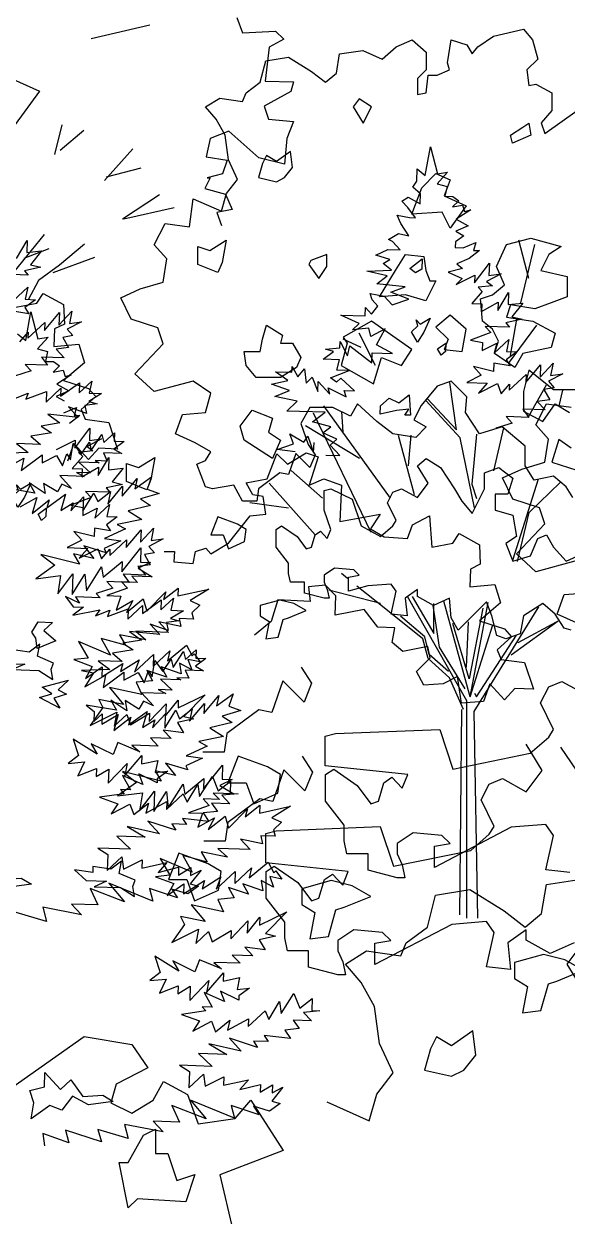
# Model space of a CAD drawing. Header units: inches. Extents: x 11.9 to 85.3, y 21.1 to 37.4.
# Drawn here: x 39.69 to 40.009, y 23.274 to 23.974 of the extents above; entities that cross this region are included whole.
import ezdxf

# ---------------------------------------------------------------- set-up
doc = ezdxf.new("R2010")
doc.units = ezdxf.units.IN
doc.header["$MEASUREMENT"] = 0
doc.layers.add('CAY', color=94, linetype='Continuous')
doc.layers.add('CAY-3', color=61, linetype='Continuous')

# ---------------------------------------------------------------- blocks, each defined once
blk = doc.blocks.new('A$C76451831')
at = {"layer": 'CAY'}
for p, q in [((3317.1, 1724.4), (3361.9, 1731.5)), ((3361.9, 1731.5), (3406.7, 1703.8)), ((3455.6, 1700.3), (3462.1, 1738)), ((3462.1, 1738), (3507.5, 1745.1)), ((3306.5, 1682.6), (3317.1, 1724.4)), ((3406.7, 1703.8), (3434.4, 1682.6)), ((3434.4, 1682.6), (3455.6, 1700.3)), ((3278.8, 1661.9), (3306.5, 1682.6)), ((3271.7, 1644.8), (3278.8, 1661.9)), ((3199.2, 1634.2), (3226.9, 1651.3)), ((3226.9, 1651.3), (3271.7, 1644.8)), ((3219.8, 1610), (3199.2, 1634.2)), ((3237.5, 1578.7), (3219.8, 1610)), ((3244, 1530.4), (3237.5, 1578.7)), ((2764.5, 1473.6), (2857.6, 1539.7)), ((2857.6, 1539.7), (2920.1, 1529)), ((2920.1, 1529), (2940.8, 1498.4)), ((3261.7, 1492), (3244, 1530.4)), ((2940.8, 1498.4), (2899.5, 1477.1)), ((2947.9, 1456.5), (2961.4, 1480.7)), ((2961.4, 1480.7), (2992.7, 1463.6)), ((3240.4, 1464.3), (3261.7, 1492)), ((2899.5, 1477.1), (2892.4, 1452.9)), ((2892.4, 1452.9), (2920.1, 1439.4)), ((2920.1, 1439.4), (2947.9, 1456.5)), ((2992.7, 1463.6), (3006.8, 1425.2)), ((3055.2, 1432.3), (3075.8, 1456.5)), ((3075.8, 1456.5), (3117.7, 1390.4)), ((3175, 1454.3), (3230.4, 1429.5)), ((3230.4, 1429.5), (3240.4, 1464.3)), ((3006.8, 1425.2), (3055.2, 1432.3)), ((3117.7, 1390.4), (3035.1, 1358.6)), ((3035.1, 1358.6), (3052.2, 1286.6)), ((1732.8, 1302.8), (1656.2, 1285.1)), ((5943, 1269.4), (5949.7, 1306.8)), ((5949.7, 1306.8), (5958.9, 1271.5)), ((5931.9, 1262.1), (5932.4, 1277.9)), ((5932.4, 1277.9), (5943, 1269.4)), ((5972.1, 1273.8), (5958.5, 1258.4)), ((5958.9, 1271.5), (5972.1, 1273.8)), ((5926.6, 1254.1), (5931.9, 1262.1)), ((5936.7, 1245.6), (5926.6, 1254.1)), ((5958.5, 1258.4), (5971.5, 1255.2)), ((5971.5, 1255.2), (5968.8, 1242.2)), ((5912.4, 1236), (5920.7, 1241.1)), ((5920.2, 1227.6), (5912.4, 1236)), ((5920.7, 1241.1), (5936.3, 1232.4)), ((5936.3, 1232.4), (5936.7, 1245.6)), ((5968.8, 1242.2), (5979.2, 1241.8)), ((5987.1, 1236.1), (5978.7, 1228.2)), ((5979.2, 1241.8), (5987.1, 1236.1)), ((5906.3, 1217.6), (5922.5, 1214.3)), ((5911.3, 1206.6), (5906.3, 1217.6)), ((5930.2, 1214.1), (5920.2, 1227.6)), ((5978.7, 1228.2), (5991.9, 1230.5)), ((6002.6, 1224.7), (5983.6, 1212.2)), ((5991.9, 1230.5), (5994.4, 1222.3)), ((5994.4, 1222.3), (6002.6, 1224.7)), ((5921.6, 1190.3), (5911.3, 1206.6)), ((5922.5, 1214.3), (5930.2, 1214.1)), ((5999.1, 1203.5), (5983, 1196.4)), ((5983.6, 1212.2), (5999.1, 1203.5)), ((5894.8, 1185.8), (5908.2, 1193.5)), ((5900.1, 1182.9), (5894.8, 1185.8)), ((5908.2, 1193.5), (5921.6, 1190.3)), ((5993.3, 1190.6), (5982.6, 1182.8)), ((5983, 1196.4), (5993.3, 1190.6)), ((5878.2, 1165.1), (5894.3, 1172.7)), ((5894.3, 1172.7), (5910.1, 1172.2)), ((5910.1, 1172.2), (5900.1, 1182.9)), ((5982.6, 1182.8), (5982.3, 1175.1)), ((5982.3, 1175.1), (5992.7, 1174.7)), ((5992.7, 1174.7), (6009.3, 1181.8)), ((6013.9, 1171.3), (6000.4, 1160.8)), ((6009.3, 1181.8), (6006.2, 1171.5)), ((6006.2, 1171.5), (6013.9, 1171.3)), ((5896.6, 1159.5), (5878.2, 1165.1)), ((5888.2, 1154.3), (5896.6, 1159.5)), ((5898.8, 1145.8), (5888.2, 1154.3)), ((6000.4, 1160.8), (5984.3, 1153.7)), ((5984.3, 1153.7), (5991.8, 1148)), ((6007.4, 1128.9), (6026.9, 1154.9)), ((6026.9, 1154.9), (6026.3, 1138.6)), ((5866.6, 1144.2), (5898.8, 1145.8)), ((5893.1, 1138.3), (5866.6, 1144.2)), ((5879.6, 1127.9), (5893.1, 1138.3)), ((5991.8, 1148), (5973, 1143.2)), ((5973, 1143.2), (5991.3, 1134.9)), ((5983.3, 1127), (6007.8, 1139.3)), ((6007.8, 1139.3), (6007.4, 1128.9)), ((6042.3, 1140.8), (6023.3, 1131)), ((6026.3, 1138.6), (6042.3, 1140.8)), ((5916.6, 1123.9), (5879.6, 1127.9)), ((5897.8, 1116.8), (5916.6, 1123.9)), ((5991.3, 1134.9), (5983.3, 1127)), ((6030.9, 1125.3), (6012.2, 1123.3)), ((6012.2, 1123.3), (6017.4, 1117.6)), ((6023.3, 1131), (6030.9, 1125.3)), ((5435.2, 1102.7), (5443.6, 1115.3)), ((5443.6, 1115.3), (5470, 1100.6)), ((5871, 1115), (5889.4, 1111.7)), ((5873.4, 1106.8), (5871, 1115)), ((5880.8, 1098.4), (5873.4, 1106.8)), ((5889.4, 1111.7), (5899.9, 1100.4)), ((5921.5, 1107.8), (5897.8, 1116.8)), ((5899.9, 1100.4), (5921.5, 1107.8)), ((6017.4, 1117.6), (6003.8, 1102.2)), ((6037.9, 1092.9), (6051.8, 1116.4)), ((6051.8, 1116.4), (6051.3, 1100.6)), ((5407.8, 1097.4), (5435.2, 1102.7)), ((5420.6, 1053.6), (5427.3, 1091)), ((5427.3, 1091), (5436.5, 1055.8)), ((5470, 1100.6), (5471.1, 1075.2)), ((5864.5, 1085.8), (5864.9, 1096.7)), ((5864.9, 1096.7), (5872.8, 1088.2)), ((5872.8, 1088.2), (5880.8, 1098.4)), ((6003.8, 1102.2), (6016.9, 1101.8)), ((6016.5, 1091.4), (6038.3, 1103.8)), ((6016.9, 1101.8), (6016.5, 1091.4)), ((6038.3, 1103.8), (6037.9, 1092.9)), ((6051.3, 1100.6), (6070.4, 1102.6)), ((6070.4, 1102.6), (6056.2, 1084.5)), ((5856.5, 1075.7), (5832.8, 1086.9)), ((5832.8, 1086.9), (5864.5, 1085.8)), ((5848, 1067.8), (5856.5, 1075.7)), ((6069.6, 1081.4), (6048.2, 1076.7)), ((6048.2, 1076.7), (6053, 1071.1)), ((6056.2, 1084.5), (6069.6, 1081.4)), ((5410, 1062.2), (5420.6, 1053.6)), ((5458.4, 1068.9), (5457.3, 1045.7)), ((5471.1, 1075.2), (5458.4, 1068.9)), ((5869.4, 1069.8), (5848, 1067.8)), ((5871.7, 1058.8), (5869.4, 1069.8)), ((5890.7, 1069), (5871.7, 1058.8)), ((5879.1, 1048.1), (5890.7, 1069)), ((6028.7, 1064.2), (6002.1, 1054.3)), ((6053, 1071.1), (6021.3, 1072.2)), ((6021.3, 1072.2), (6028.7, 1064.2)), ((5449.8, 1058.1), (5436.1, 1042.7)), ((5436.5, 1055.8), (5449.8, 1058.1)), ((5457.3, 1045.7), (5490, 1048.9)), ((5490, 1048.9), (5497.4, 1024.6)), ((5812.7, 1042.3), (5831.4, 1044.3)), ((5831.4, 1044.3), (5831.6, 1052.5)), ((5831.6, 1052.5), (5841.4, 1033.6)), ((5841.4, 1033.6), (5844.6, 1046.6)), ((5844.6, 1046.6), (5873.3, 1024.3)), ((5900, 1036.5), (5879.1, 1048.1)), ((6002.1, 1054.3), (6017.8, 1051)), ((6017.8, 1051), (6017.5, 1040.6)), ((6017.5, 1040.6), (6036.4, 1050.3)), ((6033.2, 1037.3), (6052.4, 1055.2)), ((6036.4, 1050.3), (6033.2, 1037.3)), ((6052.4, 1055.2), (6049.1, 1039.5)), ((5436.1, 1042.7), (5449.1, 1039.5)), ((5449.1, 1039.5), (5446.4, 1026.4)), ((5809.5, 1029.2), (5823, 1039.2)), ((5830.8, 1028.5), (5809.5, 1029.2)), ((5823, 1039.2), (5812.7, 1042.3)), ((5873.3, 1024.3), (5873.7, 1037.4)), ((5873.7, 1037.4), (5900, 1036.5)), ((6062.7, 1039), (6048.8, 1028.6)), ((6049.1, 1039.5), (6062.7, 1039)), ((2228.3, 971.5), (2215.1, 1021.6)), ((2217.8, 939.8), (2236.3, 1016.3)), ((5446.4, 1026.4), (5456.8, 1026.1)), ((5464.8, 1020.4), (5456.3, 1012.5)), ((5456.3, 1012.5), (5469.5, 1014.7)), ((5456.8, 1026.1), (5464.8, 1020.4)), ((5469.5, 1014.7), (5472, 1006.5)), ((5497.4, 1024.6), (5470, 1001.4)), ((5768.6, 1012.1), (5768.9, 1019.8)), ((5768.9, 1019.8), (5776.6, 1006.4)), ((5776.6, 1006.4), (5785.1, 1016.5)), ((5785.1, 1016.5), (5787.1, 997.8)), ((5819.1, 1004.9), (5843.5, 1014.5)), ((5827.6, 1015), (5830.8, 1028.5)), ((5843.5, 1014.5), (5827.6, 1015)), ((6005.9, 1019.7), (6016.3, 1008.4)), ((6032.4, 1013.3), (6005.9, 1019.7)), ((6032.8, 1024.2), (6032.4, 1013.3)), ((6053.9, 1020.7), (6032.8, 1024.2)), ((6048.8, 1028.6), (6053.9, 1020.7)), ((6074.5, 998.7), (6093.9, 1022)), ((6093.3, 1005.7), (6110.2, 1024.2)), ((6093.9, 1022), (6093.3, 1005.7)), ((6110.2, 1024.2), (6107, 1008)), ((5480.2, 1008.9), (5461.2, 996.5)), ((5470, 1001.4), (5502.7, 990.9)), ((5472, 1006.5), (5480.2, 1008.9)), ((5741.8, 996.7), (5763.2, 1001.4)), ((5747.3, 1012.8), (5768.6, 1012.1)), ((5763.2, 1001.4), (5747.3, 1012.8)), ((5787.1, 997.8), (5795.1, 1005.7)), ((5795.1, 1005.7), (5802.6, 986.9)), ((5802.6, 986.9), (5803.1, 1000)), ((5803.1, 1000), (5818.4, 983.6)), ((5827.1, 999.2), (5819.1, 1004.9)), ((5832.7, 1004.4), (5827.1, 999.2)), ((5850.7, 987.9), (5832.7, 1004.4)), ((6016.3, 1008.4), (5997.4, 998.7)), ((5997.4, 998.7), (6024.1, 997.7)), ((6024.1, 997.7), (6012.8, 985)), ((6052.8, 988.6), (6074.8, 1009.1)), ((6074.8, 1009.1), (6074.5, 998.7)), ((6122.9, 1010.1), (6104, 1000.4)), ((6104, 1000.4), (6111.4, 992)), ((6107, 1008), (6122.9, 1010.1)), ((5476.8, 987.8), (5460.6, 980.6)), ((5461.2, 996.5), (5476.8, 987.8)), ((5502.7, 990.9), (5512.2, 980.3)), ((5765.5, 988.2), (5741.8, 996.7)), ((5746.2, 980.7), (5765.5, 988.2)), ((5818.4, 983.6), (5815.9, 991.8)), ((5815.9, 991.8), (5839.5, 980.1)), ((5839.5, 980.1), (5837.1, 988.4)), ((5837.1, 988.4), (5850.7, 987.9)), ((6012.8, 985), (6037.3, 997.3)), ((6037.3, 997.3), (6042.2, 983.9)), ((6042.2, 983.9), (6053.1, 996.7)), ((6053.1, 996.7), (6052.8, 988.6)), ((6111.4, 992), (6098.2, 989.7)), ((6098.2, 989.7), (6105.9, 976.3)), ((5460.6, 980.6), (5470.9, 974.8)), ((5512.2, 980.3), (5493.2, 963.4)), ((5775.4, 974.2), (5746.2, 980.7)), ((5761.9, 961.5), (5775.4, 974.2)), ((6105.9, 976.3), (6089.5, 974.1)), ((6089.5, 974.1), (6099.9, 962.9)), ((5470.3, 959), (5486.9, 966.1)), ((5491.5, 955.5), (5478, 945.1)), ((5486.9, 966.1), (5483.8, 955.8)), ((5483.8, 955.8), (5491.5, 955.5)), ((5493.2, 963.4), (5498.5, 950.8)), ((5498.5, 950.8), (5529.1, 946.6)), ((5812.1, 959.8), (5761.9, 961.5)), ((5795.8, 947.2), (5812.1, 959.8)), ((6078.3, 953.2), (6048.9, 954.2)), ((6048.9, 954.2), (6056.8, 945.8)), ((6070.5, 963.9), (6078.3, 953.2)), ((6099.9, 962.9), (6070.5, 963.9)), ((5485, 913.1), (5504.5, 939.2)), ((5504.5, 939.2), (5503.9, 922.9)), ((5529.1, 946.6), (5540.7, 911.8)), ((5819.6, 940.9), (5795.8, 947.2)), ((5808.9, 933.2), (5819.6, 940.9)), ((6056.8, 945.8), (6035.2, 938.9)), ((5460.9, 911.2), (5485.4, 923.5)), ((5485.4, 923.5), (5485, 913.1)), ((5519.9, 925), (5501, 915.3)), ((5503.9, 922.9), (5519.9, 925)), ((5770.8, 918.6), (5765.8, 931.9)), ((5765.8, 931.9), (5784.4, 920.9)), ((5784.4, 920.9), (5789.7, 928.8)), ((5789.7, 928.8), (5797.1, 907.3)), ((5797.1, 907.3), (5797.6, 920.4)), ((5827.2, 924.8), (5808.9, 933.2)), ((5818.7, 916.9), (5827.2, 924.8)), ((2201.9, 860.6), (2238.9, 910.7)), ((2204.6, 871.1), (2212.5, 918.7)), ((5483.7, 919.1), (5475.3, 895.9)), ((5502.7, 898.1), (5483.7, 919.1)), ((5508.5, 909.6), (5489.8, 907.5)), ((5489.8, 907.5), (5495.1, 901.9)), ((5501, 915.3), (5508.5, 909.6)), ((5516.4, 912.8), (5502.7, 898.1)), ((5540.7, 911.8), (5516.4, 912.8)), ((5749.2, 911.2), (5770.8, 918.6)), ((5773.1, 908.1), (5749.2, 911.2)), ((5812.9, 904), (5831.4, 903.4)), ((5831.4, 903.4), (5818.7, 916.9)), ((2009.3, 881.7), (1985.5, 892.2)), ((2027.8, 857.9), (2006.6, 900.2)), ((5495.1, 901.9), (5481.4, 886.5)), ((5515.5, 877.1), (5529.5, 900.7)), ((5529.5, 900.7), (5528.9, 884.8)), ((5481.4, 886.5), (5494.5, 886)), ((5494.1, 875.6), (5515.9, 888)), ((5494.5, 886), (5494.1, 875.6)), ((5515.9, 888), (5515.5, 877.1)), ((5528.9, 884.8), (5548, 886.9)), ((5548, 886.9), (5533.8, 868.8)), ((5547.3, 865.6), (5525.8, 860.9)), ((5525.8, 860.9), (5530.6, 855.3)), ((5533.8, 868.8), (5547.3, 865.6)), ((5506.3, 848.5), (5479.7, 838.5)), ((5498.9, 856.4), (5506.3, 848.5)), ((5530.6, 855.3), (5498.9, 856.4)), ((2134, 774), (2125.3, 835.7)), ((2228.6, 791.9), (2251.7, 832.8)), ((5479.7, 838.5), (5495.4, 835.2)), ((5495.4, 835.2), (5495.1, 824.8)), ((5495.1, 824.8), (5514, 834.6)), ((5510.8, 821.5), (5530, 839.5)), ((5514, 834.6), (5510.8, 821.5)), ((5530, 839.5), (5526.8, 823.7)), ((2138.7, 763.4), (2093.5, 812.2)), ((2095.8, 814.5), (2134, 774)), ((2268, 805.1), (2272.9, 825.9)), ((5540.3, 823.2), (5526.4, 812.8)), ((5526.4, 812.8), (5531.5, 805)), ((5526.8, 823.7), (5540.3, 823.2)), ((2022.3, 639.8), (1946.8, 795.6)), ((2047.7, 684.5), (1960.2, 805.1)), ((1985.8, 770.9), (1983.8, 797.9)), ((5510, 797.5), (5483.5, 803.9)), ((5483.5, 803.9), (5494, 792.7)), ((5510.4, 808.4), (5510, 797.5)), ((5531.5, 805), (5510.4, 808.4)), ((5552.1, 782.9), (5571.5, 806.3)), ((5570.9, 790), (5587.9, 808.4)), ((5571.5, 806.3), (5570.9, 790)), ((5587.9, 808.4), (5584.6, 792.2)), ((5494, 792.7), (5475, 782.9)), ((5475, 782.9), (5501.7, 782)), ((5501.7, 782), (5490.4, 769.2)), ((5490.4, 769.2), (5514.9, 781.5)), ((5514.9, 781.5), (5519.8, 768.2)), ((5519.8, 768.2), (5530.7, 781)), ((5530.4, 772.8), (5552.4, 793.3)), ((5530.7, 781), (5530.4, 772.8)), ((5552.4, 793.3), (5552.1, 782.9)), ((5600.5, 794.4), (5581.6, 784.6)), ((5581.6, 784.6), (5589, 776.2)), ((5584.6, 792.2), (5600.5, 794.4)), ((2007, 736.3), (1936.2, 779.1)), ((2079.1, 689), (2057.9, 766.3)), ((2071.1, 726.8), (2074.5, 766.9)), ((2159.9, 768.1), (2154, 702.8)), ((2182.7, 720.5), (2195.7, 776.4)), ((5589, 776.2), (5575.8, 773.9)), ((5575.8, 773.9), (5583.5, 760.5)), ((2157.5, 671.8), (2138.7, 763.4)), ((5577.6, 747.1), (5548.1, 748.2)), ((5548.1, 748.2), (5555.9, 737.5)), ((5583.5, 760.5), (5567.1, 758.4)), ((5567.1, 758.4), (5577.6, 747.1)), ((5526.5, 738.5), (5534.4, 730.1)), ((5555.9, 737.5), (5526.5, 738.5)), ((1958.8, 684.4), (1917.8, 720.8)), ((5472.8, 719.1), (5482.8, 705.6)), ((5491.1, 710.3), (5472.8, 719.1)), ((5518.1, 717.5), (5485.9, 718.6)), ((5485.9, 718.6), (5491.1, 710.3)), ((5534.4, 730.1), (5512.8, 723.1)), ((5512.8, 723.1), (5518.1, 717.5)), ((1948.8, 636.8), (1888.7, 704)), ((2154, 702.8), (2159.9, 684)), ((2207.6, 603.7), (2240.9, 709.9)), ((2228.7, 665.9), (2269.2, 705.2)), ((5496.3, 705.1), (5482.4, 694.7)), ((5482.4, 694.7), (5517.5, 701.6)), ((5482.8, 705.6), (5496.3, 705.1)), ((5517.5, 701.6), (5511.8, 693.7)), ((5527.6, 693.1), (5554.7, 703.1)), ((5554.2, 689.5), (5573.5, 707.4)), ((5554.7, 703.1), (5554.2, 689.5)), ((5573.1, 697), (5597.7, 714.7)), ((5573.5, 707.4), (5573.1, 697)), ((5597.3, 701.6), (5613.7, 716.9)), ((5597.7, 714.7), (5597.3, 701.6)), ((5613.7, 716.9), (5610.4, 701.1)), ((5511.8, 693.7), (5530.6, 701.2)), ((5530.6, 701.2), (5527.6, 693.1)), ((5620.8, 687.1), (5604.8, 685)), ((5626.7, 700.5), (5610, 690.2)), ((5610, 690.2), (5620.8, 687.1)), ((5610.4, 701.1), (5626.7, 700.5)), ((1914.2, 671.4), (1863.5, 678.5)), ((5596.1, 669.4), (5556.4, 673.5)), ((5556.4, 673.5), (5571.9, 662.1)), ((5606.7, 674.5), (5583.5, 683)), ((5583.5, 683), (5596.1, 669.4)), ((5604.8, 685), (5606.7, 674.5)), ((2213.4, 601.8), (2228.7, 665.9)), ((5571.9, 662.1), (5547.7, 658)), ((5547.7, 658), (5561, 649.3)), ((5561, 649.3), (5534.1, 644.8)), ((5534.1, 644.8), (5546.9, 634)), ((5613.2, 626.2), (5627.1, 647)), ((5627.1, 647), (5629.4, 636.5)), ((5629.4, 636.5), (5643.5, 649.2)), ((5643.5, 649.2), (5643.1, 638.3)), ((5530.7, 623.7), (5493.4, 622.2)), ((5515.2, 635.1), (5530.7, 623.7)), ((5546.9, 634), (5515.2, 635.1)), ((5586.1, 614), (5589.5, 635.2)), ((5589.5, 635.2), (5599.9, 621.2)), ((5599.9, 621.2), (5610.9, 637.2)), ((5610.9, 637.2), (5613.2, 626.2)), ((5656.2, 637.9), (5642.7, 627.9)), ((5642.7, 627.9), (5652.9, 622.1)), ((5643.1, 638.3), (5656.2, 637.9)), ((5493.4, 622.2), (5509.2, 619.4)), ((5509.2, 619.4), (5497.7, 600.8)), ((5497.7, 600.8), (5525, 616.1)), ((5521.7, 599.9), (5549.1, 620.3)), ((5525, 616.1), (5521.7, 599.9)), ((5549.1, 620.3), (5548.8, 609.9)), ((5548.8, 609.9), (5567.7, 619.6)), ((5567.7, 619.6), (5575.4, 606.2)), ((5575.4, 606.2), (5581.3, 621.9)), ((5581.3, 621.9), (5586.1, 614)), ((5596.8, 610.9), (5612.2, 596.8)), ((5623.5, 610), (5596.8, 610.9)), ((5618.2, 612.9), (5623.5, 610)), ((5634, 612.3), (5618.2, 612.9)), ((5629, 622.9), (5634, 612.3)), ((5652.9, 622.1), (5629, 622.9)), ((5603.9, 592.1), (5572.2, 593.2)), ((5572.2, 593.2), (5587.5, 576.3)), ((5612.2, 596.8), (5593.6, 597.4)), ((5593.6, 597.4), (5603.9, 592.1)), ((1991.5, 579.5), (1983.4, 586)), ((5499.6, 577.1), (5510.2, 568.6)), ((5539.2, 570.3), (5499.6, 577.1)), ((5552.8, 569.8), (5532, 583.7)), ((5532, 583.7), (5539.2, 570.3)), ((5568.7, 572), (5550.5, 583.1)), ((5550.5, 583.1), (5552.8, 569.8)), ((5574.5, 582.2), (5568.7, 572)), ((5587.5, 576.3), (5574.5, 582.2)), ((5634.8, 556.1), (5654.2, 579.4)), ((5653.7, 566.3), (5673.1, 589.7)), ((5654.2, 579.4), (5653.7, 566.3)), ((5669.9, 576.2), (5691.8, 591.7)), ((5673.1, 589.7), (5669.9, 576.2)), ((5691.8, 591.7), (5686.2, 575.6)), ((2034.5, 546.7), (1966.9, 564.4)), ((2041.2, 539.6), (2003.7, 569.7)), ((5510.2, 568.6), (5509.7, 555.5)), ((5509.7, 555.5), (5520.5, 565.5)), ((5520.5, 565.5), (5520, 552.4)), ((5520, 552.4), (5541.7, 564.8)), ((5541.7, 564.8), (5536, 543.7)), ((5536, 543.7), (5557.9, 561.5)), ((5554.9, 551.2), (5579.5, 568.9)), ((5557.9, 561.5), (5554.9, 551.2)), ((5579.5, 568.9), (5573.3, 547.8)), ((5586.4, 547.4), (5602.9, 565.4)), ((5602.3, 546.8), (5616.7, 570.3)), ((5602.9, 565.4), (5602.3, 546.8)), ((5616.7, 570.3), (5621.8, 559.3)), ((5621.8, 559.3), (5638.1, 572.3)), ((5638.1, 572.3), (5634.8, 556.1)), ((5701.9, 570.1), (5677.6, 562.8)), ((5677.6, 562.8), (5690.5, 554.2)), ((5686.2, 575.6), (5701.9, 570.1)), ((2147.3, 419.7), (2069.9, 556)), ((2075.8, 556.2), (2104.1, 507.8)), ((2104.1, 507.8), (2104.1, 546.7)), ((2151.6, 424.8), (2117.3, 549.9)), ((2151.6, 424.8), (2175, 548.1)), ((5573.3, 547.8), (5589.5, 557.7)), ((5589.5, 557.7), (5586.4, 547.4)), ((5690.5, 554.2), (5661.2, 547.5)), ((5661.2, 547.5), (5679.4, 536)), ((2089.9, 500.7), (2041.2, 539.6)), ((2092.3, 503.1), (2060.4, 530.2)), ((2102.9, 544.4), (2111.2, 489.7)), ((2168.2, 540.8), (2150.5, 448.4)), ((2156.8, 405.9), (2241.3, 542.4)), ((5679.4, 536), (5647, 529.4)), ((5683.6, 539.8), (5680.1, 515.6)), ((2150.5, 448.4), (2129.2, 520.8)), ((2146.9, 463.7), (2149.3, 523.1)), ((2151.6, 424.8), (2181.2, 519.2)), ((2205.1, 479.9), (2266.8, 524.3)), ((2214.5, 496), (2264.5, 523.1)), ((5657.7, 523.6), (5630.5, 510.9)), ((5647, 529.4), (5657.7, 523.6)), ((5680.1, 515.6), (5652.4, 515.6)), ((2096.6, 475.1), (2089.9, 500.7)), ((2098.2, 480.3), (2092.3, 503.1)), ((2159.9, 424.8), (2212.2, 505.4)), ((5632.6, 492.3), (5603.4, 501.4)), ((5603.4, 501.4), (5616.4, 485.1)), ((5651.7, 507.9), (5630, 497.8)), ((5630.5, 510.9), (5651.7, 507.9)), ((5653, 467.5), (5678.1, 498.8)), ((5678.1, 498.8), (5677.5, 480.3)), ((2111.2, 489.7), (2144.6, 435.4)), ((5597.6, 477.6), (5547.3, 490.2)), ((5547.3, 490.2), (5565.4, 476)), ((5589.9, 491), (5597.6, 477.6)), ((5616.4, 485.1), (5589.9, 491)), ((5630, 497.8), (5632.6, 492.3)), ((2124.5, 449.6), (2096.6, 475.1)), ((2123.3, 457.8), (2098.2, 480.3)), ((5565.4, 476), (5540.7, 458.3)), ((5606.8, 442.8), (5626.5, 473.9)), ((5626.5, 473.9), (5628.7, 460.7)), ((5628.7, 460.7), (5653.5, 481.1)), ((5653.5, 481.1), (5653, 467.5)), ((5690.6, 479.8), (5674.5, 472.2)), ((5674.5, 472.2), (5692.6, 461.1)), ((5677.5, 480.3), (5690.6, 479.8)), ((5540.7, 458.3), (5573.1, 462.6)), ((5569.5, 438.7), (5589, 464.8)), ((5573.1, 462.6), (5569.5, 438.7)), ((5589, 464.8), (5588.1, 438)), ((5588.1, 438), (5604.8, 464.2)), ((5604.8, 464.2), (5606.8, 442.8)), ((5652.5, 454.4), (5660.4, 445.9)), ((5673.8, 453.6), (5652.5, 454.4)), ((5665.9, 462.1), (5673.8, 453.6)), ((5692.6, 461.1), (5665.9, 462.1)), ((2143, 408.3), (2124.5, 449.6)), ((5660.4, 445.9), (5633.3, 436.5)), ((5633.3, 436.5), (5651.9, 435.8)), ((5685.6, 416.1), (5710.5, 441.5)), ((5707.5, 431.2), (5726.6, 446.4)), ((5710.5, 441.5), (5707.5, 431.2)), ((5726.6, 446.4), (5726.2, 435.9)), ((5726.2, 435.9), (5766.8, 445)), ((5766.8, 445), (5742.3, 429.9)), ((2157.5, 429.5), (2159.9, 424.8)), ((5651.9, 435.8), (5645.8, 417.4)), ((5645.8, 417.4), (5667.5, 429.8)), ((5659.3, 414.3), (5681.2, 432.1)), ((5667.5, 429.8), (5659.3, 414.3)), ((5681.2, 432.1), (5685.6, 416.1)), ((5742.3, 429.9), (5755.2, 424.1)), ((5755.2, 424.1), (5744.5, 414)), ((2138.3, 140.1), (2140.6, 408.3)), ((2147.3, 135.4), (2147.3, 419.7)), ((2161.5, 135.4), (2156.8, 405.9)), ((5746.9, 405.8), (5727.9, 406.4)), ((5727.9, 406.4), (5730.2, 395.9)), ((5744.5, 414), (5746.9, 405.8)), ((5714.1, 388.3), (5671.6, 389.8)), ((5671.6, 389.8), (5684.3, 378.5)), ((5701.4, 401.9), (5714.1, 388.3)), ((5730.2, 395.9), (5701.4, 401.9)), ((5596.3, 376.6), (5609.2, 354.8)), ((5638.3, 358.8), (5596.3, 376.6)), ((5625.9, 380.5), (5638.3, 358.8)), ((5657.8, 371.7), (5625.9, 380.5)), ((5650.1, 385.1), (5657.8, 371.7)), ((5684.3, 378.5), (5650.1, 385.1)), ((5669.7, 336.4), (5694.5, 359.5)), ((5694, 343.7), (5716, 364.2)), ((5694.5, 359.5), (5694, 343.7)), ((5712.8, 351.2), (5737.6, 371.6)), ((5716, 364.2), (5712.8, 351.2)), ((5737.6, 371.6), (5745.2, 357.8)), ((5745.2, 357.8), (5747.6, 360.4)), ((5747.6, 360.4), (5755.4, 349.7)), ((5609.2, 354.8), (5590.5, 352.7)), ((5590.5, 352.7), (5614.2, 343.7)), ((5614.2, 343.7), (5605.5, 328.2)), ((5605.5, 328.2), (5627.4, 343.3)), ((5626.9, 330.2), (5654.2, 347.8)), ((5627.4, 343.3), (5626.9, 330.2)), ((5651.2, 337), (5675.7, 352.5)), ((5654.2, 347.8), (5651.2, 337)), ((5675.7, 352.5), (5669.7, 336.4)), ((5730.8, 334.2), (5704.4, 343.3)), ((5704.4, 343.3), (5712.1, 329.9)), ((5744.6, 339.2), (5728.6, 347.9)), ((5728.6, 347.9), (5730.8, 334.2)), ((5755.4, 349.7), (5739.6, 353)), ((5739.6, 353), (5744.6, 339.2)), ((5712.1, 329.9), (5685.6, 338.5)), ((5685.6, 338.5), (5693.3, 325.1)), ((5636.8, 316.2), (5655.1, 294.3)), ((5679.1, 307), (5636.8, 316.2)), ((5693.3, 325.1), (5672, 323.1)), ((5672, 323.1), (5679.1, 307)), ((5623.2, 300.8), (5628.2, 290.2)), ((5655.1, 294.3), (5623.2, 300.8)), ((5710.3, 279.2), (5726.9, 299.9)), ((5726.5, 289.5), (5762, 306.9)), ((5726.9, 299.9), (5726.5, 289.5)), ((5762, 306.9), (5734.3, 278.4)), ((5628.2, 290.2), (5611.5, 266.8)), ((5611.5, 266.8), (5646.6, 284.1)), ((5646.6, 284.1), (5643.2, 265.7)), ((5643.2, 265.7), (5659.6, 281)), ((5659.6, 281), (5664.6, 267.6)), ((5664.6, 267.6), (5689.1, 282.7)), ((5688.7, 271.8), (5710.9, 295)), ((5689.1, 282.7), (5688.7, 271.8)), ((5710.9, 295), (5710.3, 279.2)), ((5747.3, 275.2), (5725.9, 270.5)), ((5725.9, 270.5), (5733.6, 257.1)), ((5734.3, 278.4), (5747.3, 275.2)), ((5717.4, 249.5), (5690.7, 250.4)), ((5690.7, 250.4), (5700.8, 239.6)), ((5733.6, 257.1), (5706.9, 260.7)), ((5706.9, 260.7), (5717.4, 249.5)), ((5620.7, 229.3), (5589.6, 249)), ((5589.6, 249), (5596.6, 227.4)), ((5641.9, 228.5), (5613, 242.7)), ((5613, 242.7), (5620.7, 229.3)), ((5647.9, 244.2), (5641.9, 228.5)), ((5676.5, 232.3), (5647.9, 244.2)), ((5700.8, 239.6), (5666.4, 240.8)), ((5666.4, 240.8), (5676.5, 232.3)), ((5596.6, 227.4), (5583.1, 217)), ((5583.1, 217), (5604.4, 219)), ((5604.4, 219), (5595.6, 200.7)), ((5656.8, 201.3), (5679, 227.2)), ((5679, 227.2), (5678.7, 216.4)), ((5678.7, 216.4), (5700.1, 221.1)), ((5700.1, 221.1), (5696.9, 205.3)), ((5595.6, 200.7), (5620, 210.3)), ((5620, 210.3), (5619.6, 199.9)), ((5619.6, 199.9), (5635.8, 209.7)), ((5635.2, 191.1), (5660.1, 217)), ((5635.8, 209.7), (5635.2, 191.1)), ((5660.1, 217), (5656.8, 201.3)), ((5699.1, 191.6), (5675.5, 203.3)), ((5675.5, 203.3), (5680.4, 189.6)), ((5696.9, 205.3), (5713.2, 207)), ((5713.2, 207), (5699.3, 197.1)), ((5654.1, 201.4), (5664.3, 182.4)), ((5680.4, 189.6), (5654.1, 201.4)), ((5699.3, 197.1), (5699.1, 191.6)), ((5738.5, 166.2), (5752.5, 189.8)), ((5752.5, 189.8), (5754.7, 173.8)), ((5754.7, 173.8), (5771.4, 200)), ((5771.4, 200), (5778.9, 181.1)), ((5778.9, 181.1), (5795.2, 193.7)), ((5795.2, 193.7), (5794.7, 177.9)), ((5656, 177.3), (5624.1, 172.9)), ((5624.1, 172.9), (5647.8, 164.4)), ((5651.2, 182.9), (5656, 177.3)), ((5664.3, 182.4), (5651.2, 182.9)), ((5711.5, 156.8), (5733.5, 177.3)), ((5733.5, 177.3), (5738.5, 166.2)), ((5805.1, 177.5), (5783.7, 175.5)), ((5783.7, 175.5), (5794.2, 164.3)), ((5794.7, 177.9), (5805.1, 177.5)), ((5647.8, 164.4), (5639.2, 151.1)), ((5639.2, 151.1), (5663.7, 163.9)), ((5663.7, 163.9), (5668.6, 150.1)), ((5668.6, 150.1), (5687.7, 165.3)), ((5684.6, 152.2), (5711.8, 167.2)), ((5687.7, 165.3), (5684.6, 152.2)), ((5711.8, 167.2), (5711.5, 156.8)), ((5794.2, 164.3), (5770.2, 165.1)), ((5770.2, 165.1), (5778, 154.4)), ((5723.7, 129.6), (5686.9, 141.7)), ((5686.9, 141.7), (5702.2, 124.9)), ((5766.7, 141.2), (5732.4, 145.1)), ((5732.4, 145.1), (5737.5, 137.3)), ((5778, 154.4), (5759.3, 152.4)), ((5759.3, 152.4), (5766.7, 141.2)), ((5702.2, 124.9), (5659.9, 134.5)), ((5659.9, 134.5), (5683.5, 120.6)), ((5737.5, 137.3), (5718.5, 137.9)), ((5718.5, 137.9), (5723.7, 129.6)), ((5646.4, 121.9), (5664.3, 104.9)), ((5683.5, 120.6), (5646.4, 121.9)), ((5621.8, 106.4), (5634.7, 98.2)), ((5664.3, 104.9), (5621.8, 106.4)), ((5634.7, 98.2), (5633.9, 77)), ((5633.9, 77), (5653.1, 94.9)), ((5653.1, 94.9), (5655.3, 78.9)), ((5655.3, 78.9), (5679.7, 91.2)), ((5679.7, 91.2), (5679.3, 80.4)), ((5679.3, 80.4), (5711.8, 87.4)), ((5711.8, 87.4), (5700.4, 74.6)), ((5700.4, 74.6), (5727.4, 81.4)), ((5727.4, 81.4), (5727.1, 71)), ((5727.1, 71), (5743.3, 80.8)), ((5743.3, 80.8), (5742.9, 70.4)), ((5756.7, 77.6), (5742.5, 59.6)), ((5742.9, 70.4), (5756.7, 77.6)), ((5656.5, 36.3), (5611.8, 53.7)), ((5611.8, 53.7), (5621.9, 32)), ((5693.7, 37.2), (5636.1, 60.6)), ((5636.1, 60.6), (5656.5, 36.3)), ((5726, 41.5), (5689.3, 53.7)), ((5689.3, 53.7), (5693.7, 37.2)), ((5739.3, 46.5), (5718.3, 52.7)), ((5718.3, 52.7), (5726, 41.5)), ((5753.3, 56.5), (5739.3, 46.5)), ((5742.5, 59.6), (5753.3, 56.5)), ((5621.9, 32), (5587.1, 33.3)), ((5587.1, 33.3), (5600.2, 19.2)), ((5476.9, 4.9), (5442.9, 17)), ((5442.9, 17), (5445, 1)), ((5472.5, 21.4), (5476.9, 4.9)), ((5519.5, 6.1), (5472.5, 21.4)), ((5515.1, 22.2), (5519.5, 6.1)), ((5554.6, 10.4), (5515.1, 22.2)), ((5600.2, 19.2), (5549.8, 29.1)), ((5549.8, 29.1), (5554.6, 10.4))]:
    blk.add_line(p, q, dxfattribs=at)
for points in [[(5696.8, 1476), (5704.1, 1456), (5747.4, 1458.1), (5757.9, 1447.5), (5738.9, 1437), (5733.7, 1392.7), (5770.6, 1391.6), (5767.4, 1379), (5732.6, 1360), (5737.9, 1343.1), (5770.6, 1340), (5762.2, 1317.8), (5759, 1284.1), (5725.2, 1292.5), (5686.2, 1327.3), (5662, 1317.8), (5656.7, 1293.6), (5684.1, 1289.3), (5677.8, 1271.4), (5657.7, 1266.1), (5662, 1266.1), (5654.6, 1252.4), (5682, 1245), (5690.4, 1225), (5670.4, 1220.8), (5676.7, 1203.9)], [(5467.9, 1335.7), (5458.4, 1296.7)], [(5496.4, 1328.4), (5465.8, 1302)], [(2304.6, 826.3), (2260.5, 826.3), (2228.3, 851.9), (2221.2, 824), (2221.2, 798.4), (2246.8, 784.6), (2262.9, 807.8), (2281.4, 796.4)], [(2283.7, 750), (2267.6, 761.4), (2258.6, 731.5), (2302.2, 717.8)], [(2286.1, 685.5), (2277, 699.3), (2260.5, 713.1), (2235.4, 708.3), (2223.6, 726.8), (2223.6, 752.4), (2193.7, 777.9), (2163.8, 768.5), (2145.4, 796.4), (2147.3, 816.9), (2126.9, 837.7), (2108.4, 831), (2087.6, 805.5), (2078.1, 787), (2094.3, 777.9), (2080.5, 763.8), (2050.6, 768.5), (2029.8, 784.6), (2004.2, 807.8), (1995.2, 791.7), (1972, 803.1), (1942.1, 803.1), (1930.3, 782.3), (1939.8, 754.7), (1948.8, 741), (1942.1, 724.5), (1930.3, 736.3), (1923.7, 742.9), (1914.2, 715.4), (1902.8, 717.8), (1874.9, 696.9), (1872.6, 680.8), (1854.1, 680.8), (1842.7, 701.7), (1814.8, 696.9), (1805.7, 699.3), (1794.3, 729.2), (1805.7, 733.9), (1812.8, 745.3), (1792, 757.1), (1766.4, 768.5), (1775.5, 794.1), (1805.7, 796.4), (1812.8, 821.6), (1789.6, 837.7), (1738.5, 824), (1713.4, 847.2), (1750.3, 886.5), (1743.2, 907.3), (1708.6, 918.7), (1694.9, 946.6), (1720, 958), (1750.3, 967.1), (1755, 997.4), (1738.5, 1015.9), (1752.7, 1043.4), (1784.9, 1039.1), (1789.6, 1076), (1826.6, 1059.5), (1833.2, 1082.7), (1847.4, 1101.2), (1835.6, 1126.7), (1831.3, 1159), (1819.5, 1179.8), (1805.7, 1196), (1824.2, 1207.4), (1854.1, 1203), (1858.8, 1214.4), (1877.3, 1228.2), (1884.3, 1256.1), (1914.2, 1260.8), (1944.1, 1242.4), (1962.6, 1228.2), (1976.7, 1240), (1981, 1265.2), (2011.3, 1269.9), (2036.5, 1258.5), (2054.9, 1274.6), (2075.8, 1283.7), (2094.3, 1267.5), (2094.3, 1244.3), (2082.9, 1232.9), (2082.9, 1212.1), (2094.3, 1214.4), (2096.6, 1237.6), (2108.4, 1237.6), (2124.5, 1244.3), (2122.2, 1253.8), (2126.9, 1283.7), (2147.3, 1277), (2154.4, 1265.2), (2161.5, 1274.6), (2182.3, 1288.4), (2221.2, 1297.8), (2233, 1283.7), (2240.1, 1258.5), (2225.9, 1244.3), (2228.3, 1223.9), (2237.7, 1225.8), (2258.6, 1214.4), (2258.6, 1191.2), (2244.4, 1175.1), (2249.1, 1161.4), (2311.2, 1205.4)], [(5560.7, 1304.1), (5523.8, 1263)], [(5571.3, 1278.8), (5525.9, 1267.2)], [(5595.5, 1244), (5547, 1212.3)], [(5614.5, 1227.1), (5549.1, 1212.3)], [(1558.6, 997.9), (1572.6, 1021.5), (1572, 1005.6), (1591.1, 1007.7), (1576.9, 989.6), (1590.4, 986.4), (1568.9, 981.7), (1573.7, 976.1), (1542, 977.2)], [(1554, 942.3), (1573.2, 960.2), (1569.9, 944.5), (1583.5, 944), (1569.5, 933.6), (1574.7, 925.7), (1553.5, 929.2)], [(1563, 889), (1573.8, 901.7), (1573.5, 893.6), (1595.6, 914.1), (1595.2, 903.7), (1614.6, 927.1), (1614, 910.8), (1631, 929.2), (1627.7, 913), (1643.6, 915.2), (1624.7, 905.4), (1632.1, 897), (1618.9, 894.7), (1626.6, 881.3), (1610.2, 879.2), (1620.7, 867.9), (1591.3, 868.9), (1599.1, 858.2), (1569.6, 859.3), (1577.5, 850.8), (1556, 843.9)], [(1554.9, 814.4), (1573.8, 821.9), (1570.8, 813.9), (1597.8, 823.8), (1597.4, 810.2), (1616.6, 828.2), (1616.2, 817.7), (1640.9, 835.5), (1640.4, 822.3), (1656.8, 837.6), (1653.5, 821.9), (1669.8, 821.3), (1653.1, 811), (1663.9, 807.9), (1648, 805.8), (1649.9, 795.3), (1626.6, 803.8), (1639.3, 790.2), (1599.5, 794.3), (1615, 782.9), (1590.8, 778.7), (1604.1, 770.1), (1577.2, 765.6), (1590, 754.7), (1558.3, 755.8), (1573.8, 744.4), (1536.6, 743)], [(1540.8, 721.6), (1568.1, 736.9), (1564.8, 720.7), (1592.2, 741.1), (1591.9, 730.6), (1610.8, 740.4), (1618.5, 727), (1624.5, 742.7), (1629.2, 734.8), (1632.6, 756), (1643, 742), (1654, 757.9), (1656.3, 747), (1670.2, 767.8), (1672.6, 757.3), (1686.6, 770), (1686.2, 759.1), (1699.3, 758.6), (1685.9, 748.7), (1696.1, 742.9), (1672.1, 743.7), (1677.2, 733.1), (1661.3, 733.7), (1666.6, 730.8), (1639.9, 731.7), (1655.3, 717.6), (1636.8, 718.2), (1647, 712.9), (1615.3, 714), (1630.6, 697.1), (1617.6, 703), (1611.9, 692.8), (1593.7, 703.8), (1595.9, 690.6), (1575.1, 704.5), (1582.3, 691.1), (1542.7, 697.9)], [(1563.1, 673.2), (1584.9, 685.6), (1579.1, 664.5), (1601.1, 682.3), (1598, 672), (1622.6, 689.7), (1616.4, 668.6), (1632.6, 678.5), (1629.6, 668.1), (1646.1, 686.1), (1645.4, 667.6), (1659.8, 691.1), (1664.9, 680), (1681.2, 693.1), (1677.9, 676.9), (1697.3, 700.2), (1696.8, 687.1), (1716.2, 710.4), (1713, 696.9), (1734.9, 712.5), (1729.3, 696.4), (1745, 690.8), (1720.7, 683.5), (1733.6, 674.9), (1704.3, 668.2), (1722.5, 656.7), (1690.1, 650.1), (1700.8, 644.3), (1673.6, 631.7), (1694.8, 628.7), (1673.2, 618.6), (1675.7, 613), (1646.5, 622.2), (1659.6, 605.9), (1633, 611.8), (1640.7, 598.4), (1590.4, 611), (1608.5, 596.8), (1583.9, 579.1), (1616.2, 583.4), (1612.6, 559.5), (1632.1, 585.5), (1631.2, 558.8), (1648, 585), (1649.9, 563.6), (1669.6, 594.7), (1671.9, 581.4), (1696.6, 601.9), (1696.1, 588.3), (1721.2, 619.6), (1720.6, 601), (1733.7, 600.6), (1717.6, 593), (1735.8, 581.9), (1709.1, 582.8), (1716.9, 574.4), (1695.7, 575.2), (1703.5, 566.7), (1676.5, 557.2), (1695, 556.6), (1688.9, 538.2), (1710.7, 550.6), (1702.4, 535), (1724.3, 552.8), (1728.8, 536.8), (1753.7, 562.3), (1750.6, 551.9), (1769.7, 567.1), (1769.3, 556.7), (1810, 565.7), (1785.4, 550.7), (1798.4, 544.8), (1787.6, 534.8), (1790, 526.5), (1771, 527.2), (1773.4, 516.7), (1744.6, 522.7), (1757.2, 509.1), (1714.7, 510.6), (1727.4, 499.2), (1693.2, 505.9), (1700.9, 492.5), (1669.1, 501.3), (1681.4, 479.5), (1639.5, 497.3), (1652.3, 475.6), (1633.6, 473.5), (1657.4, 464.5), (1648.7, 449), (1670.5, 464.1), (1670, 450.9), (1697.4, 468.6), (1694.3, 457.8), (1718.8, 473.3), (1712.8, 457.1), (1737.7, 480.3), (1737.1, 464.5), (1759.1, 485), (1755.9, 472), (1780.7, 492.4), (1788.3, 478.5), (1790.7, 481.2), (1798.5, 470.5), (1782.7, 473.7), (1787.7, 460), (1771.7, 468.7), (1773.9, 455), (1747.5, 464.1), (1755.2, 450.7), (1728.8, 459.3), (1736.5, 445.9), (1715.1, 443.9), (1722.2, 427.8), (1680, 437), (1698.2, 415), (1666.3, 421.6), (1671.3, 411), (1654.7, 387.5), (1689.7, 404.9), (1686.3, 386.4), (1702.7, 401.7), (1707.7, 388.4), (1732.3, 403.4), (1731.9, 392.6), (1754, 415.8), (1753.4, 400), (1770, 420.7), (1769.7, 410.3), (1805.2, 427.6), (1777.4, 399.1), (1790.4, 396), (1769, 391.3), (1776.7, 377.8), (1750.1, 381.5), (1760.6, 370.2), (1733.8, 371.2), (1743.9, 360.4), (1709.5, 361.6), (1719.6, 353.1), (1691, 365), (1685, 349.3), (1656.1, 363.5), (1663.8, 350.1), (1632.7, 369.7), (1639.7, 348.2), (1626.2, 337.8), (1647.6, 339.7), (1638.8, 321.5), (1663.1, 331), (1662.7, 320.6), (1679, 330.5), (1678.3, 311.9), (1703.2, 337.8), (1700, 322), (1722.2, 348), (1721.8, 337.1), (1743.2, 341.8), (1740, 326.1), (1756.3, 327.8), (1742.4, 317.8), (1742.2, 312.4), (1718.6, 324.1), (1723.6, 310.3), (1697.2, 322.1), (1707.5, 303.2), (1694.3, 303.7), (1699.1, 298), (1667.2, 293.7), (1691, 285.2), (1682.3, 271.9), (1706.8, 284.6), (1711.8, 270.9), (1730.9, 286.1), (1727.7, 273), (1755, 287.9), (1754.6, 277.5), (1776.6, 298.1), (1781.7, 287), (1795.6, 310.5), (1797.8, 294.6), (1814.6, 320.8), (1822.1, 301.9), (1838.4, 314.5), (1837.8, 298.6), (1848.2, 298.3), (1826.8, 296.3), (1837.3, 285.1), (1813.3, 285.9), (1821.1, 275.2), (1802.5, 273.1), (1809.8, 262), (1775.5, 265.9), (1780.6, 258), (1761.6, 258.7), (1766.8, 250.4), (1730.1, 262.5), (1745.3, 245.7), (1703.1, 255.3), (1726.6, 241.3), (1689.5, 242.6), (1707.5, 225.7), (1664.9, 227.2), (1677.8, 219), (1677, 197.7), (1696.2, 215.6), (1698.4, 199.7), (1722.9, 212), (1722.5, 201.1), (1754.9, 208.2), (1743.6, 195.4), (1770.5, 202.2), (1770.2, 191.8), (1786.4, 201.6), (1786, 191.2), (1799.9, 198.4), (1785.6, 180.3), (1796.4, 177.2), (1782.5, 167.3), (1761.4, 173.5), (1769.1, 162.3), (1732.4, 174.5), (1736.8, 158), (1679.2, 181.3), (1699.6, 157), (1654.9, 174.5), (1665, 152.8), (1630.2, 154), (1643.3, 140), (1592.9, 149.9), (1597.7, 131.1), (1558.2, 142.9)], [(5444.7, 1192.3), (5399.3, 1136.4)], [(5451, 1173.3), (5418.3, 1160.7)], [(5497.4, 1179.7), (5464.7, 1152.2), (5437.3, 1132.2), (5423.6, 1106.9)], [(5456.3, 1142.7), (5511.1, 1162.8)], [(5963.8, 1034.3), (5959.1, 1042.6), (5969.8, 1050.4), (5969.4, 1039.5), (5963.8, 1034.3)], [(5441.4, 818.5), (5436.7, 826.9), (5447.4, 834.6), (5447, 823.8), (5441.4, 818.5)], [(2283.7, 512.1), (2274.7, 514.5), (2262.9, 533), (2246.8, 546.7), (2221.2, 530.6), (2216.9, 507.4), (2198.4, 500.7), (2186.6, 505), (2179.9, 530.6), (2172.9, 549.1), (2156.8, 533), (2135.9, 512.1), (2126.9, 528.2), (2124.5, 553.8), (2103.7, 544.4), (2082.9, 556.2), (2082.9, 565.2), (2066.7, 553.8), (2069.1, 530.6), (2048.3, 533), (2054.9, 562.8), (2048.3, 572.3), (2018, 569.9), (1992.8, 562.8), (1992.8, 581.3), (2006.6, 583.7), (1999.5, 590.8), (1974.4, 593.1), (1960.6, 583.7), (1960.6, 574.6), (1964.9, 565.2), (1967.3, 553.8), (1960.6, 553.8), (1935.1, 560.5), (1935.1, 574.6), (1916.6, 574.6), (1914.2, 586), (1914.2, 599.8), (1898.1, 620.6), (1898.1, 643.8), (1905.2, 648.6), (1925.6, 634.4), (1937.4, 618.3), (1944.1, 620.6), (1948.8, 636.8), (1955.9, 641.5), (1964.9, 632), (1969.6, 643.8), (1960.6, 669), (1960.6, 694.6), (1969.6, 696.9), (1997.6, 683.2), (2009, 648.6), (2034.5, 634.4), (2050.6, 648.6), (2054.9, 655.2), (2043.5, 678.5), (2050.6, 692.2), (2062, 696.9), (2082.9, 685.5), (2096.6, 704), (2082.9, 726.8), (2094.3, 736.3), (2112.7, 724.5), (2131.2, 696.9), (2140.6, 680.8), (2154.4, 664.7), (2170.5, 696.9), (2170.5, 717.8), (2189, 724.5), (2207.5, 710.7), (2200.8, 689.9), (2184.3, 689.9), (2184.3, 669), (2207.5, 662.3), (2212.2, 634.4), (2198.4, 625.4), (2207.5, 602.2), (2230.7, 609.2), (2240.1, 632), (2251.5, 636.8), (2260.5, 620.6), (2277, 602.2), (2306.9, 615.9)]]:
    blk.add_lwpolyline(points, dxfattribs=at)
for points in [[(3524.3, 1634.1), (3500.5, 1649.9), (3488.6, 1634.1), (3508.4, 1602.4)], [(3369.9, 1515.3), (3365.9, 1547), (3338.2, 1527.2), (3318.4, 1539), (3310.5, 1523.2), (3302.6, 1495.5), (3338.2, 1487.6), (3354, 1495.5)], [(5351.5, 1415.3), (5379.2, 1443), (5406.9, 1431.1), (5395, 1399.4), (5438.6, 1379.6), (5406.9, 1336.1), (5391, 1367.8), (5331.7, 1363.8)], [(2935.2, 1410.5), (2951, 1418.5), (2951, 1386.8), (2966.9, 1386.8), (2978.8, 1351.1), (3002.5, 1359.1), (2990.6, 1323.4), (2927.3, 1327.4), (2915.4, 1315.5), (2903.5, 1374.9), (2915.4, 1374.9)], [(2022.5, 1195.9), (2006.6, 1206.4), (1998.7, 1195.9), (2011.9, 1174.8)], [(2220.4, 1169.5), (2228.3, 1174.8), (2231, 1158.9), (2207.2, 1148.4), (2204.6, 1158.9)], [(5922.9, 1147.7), (5939.2, 1160.3), (5938.7, 1147.1), (5930.4, 1142)], [(1919.5, 1116.7), (1916.9, 1137.8), (1898.4, 1124.6), (1885.2, 1132.5), (1880, 1122), (1874.7, 1103.5), (1898.4, 1098.2), (1909, 1103.5)], [(2088.5, 1090.3), (2106.9, 1108.8), (2125.4, 1100.8), (2117.5, 1079.7), (2146.5, 1066.5), (2125.4, 1037.5), (2114.9, 1058.6), (2075.3, 1055.9)], [(5925, 1065.1), (5933.4, 1073), (5931, 1080.8), (5936.2, 1075.1), (5949.6, 1082.8), (5941.3, 1064.5), (5932.7, 1051.7)], [(1795.5, 989.9), (1795.5, 1013.7), (1811.3, 1008.4), (1832.5, 1021.6), (1827.2, 992.6), (1821.9, 979.4)], [(2209.9, 855.3), (2183.5, 873.8), (2188.8, 889.6), (2180.8, 905.5), (2167.6, 916), (2165, 945.1), (2180.8, 950.3), (2196.7, 963.5), (2186.1, 987.3), (2199.3, 1016.3), (2231, 1024.3), (2270.6, 1013.7), (2254.7, 1003.1), (2244.2, 982), (2278.5, 974.1), (2278.5, 947.7), (2257.4, 939.8), (2236.3, 931.9), (2204.6, 937.1), (2199.3, 921.3), (2233.6, 916), (2262.7, 900.2), (2257.4, 881.7), (2220.4, 873.8)], [(1943.3, 995.2), (1940.7, 989.9), (1953.9, 971.5), (1964.4, 987.3), (1964.4, 1003.1)], [(2054.1, 982), (2067.3, 1003.1), (2091.1, 1000.5), (2093.7, 982), (2099, 968.8), (2106.9, 968.8), (2093.7, 942.4), (2067.3, 950.3), (2033, 947.7)], [(5923.9, 955.9), (5916.2, 956.2), (5921.4, 964.1), (5905.5, 962), (5884.1, 957.3), (5884.4, 968.1), (5895.7, 978.2), (5908.6, 972.3), (5922.1, 982.7)], [(2141.2, 876.4), (2146.5, 905.5), (2125.4, 923.9), (2106.9, 908.1), (2122.8, 892.2), (2117.5, 879)], [(1903.7, 887), (1919.5, 887), (1930.1, 868.5), (1924.8, 855.3), (1903.7, 842.1), (1872, 842.1), (1858.8, 857.9), (1856.2, 876.4), (1877.3, 876.4), (1880, 892.2), (1885.2, 910.7), (1906.4, 897.5)], [(2062.1, 857.9), (2075.3, 879), (2022.5, 916), (1985.5, 894.9), (1990.8, 887), (1982.9, 857.9), (2025.1, 834.2), (2035.7, 868.5)], [(5552.4, 869.2), (5552.4, 892.9), (5568.2, 887.7), (5589.3, 900.9), (5584, 871.8), (5578.8, 858.6)], [(5402.6, 849.4), (5411, 857.2), (5408.6, 865), (5413.8, 859.4), (5427.2, 867.1), (5418.9, 848.8), (5410.3, 835.9)], [(1856.2, 760.2), (1850.9, 778.7), (1866.8, 799.8), (1893.2, 789.3), (1887.9, 770.8), (1903.7, 760.2), (1893.2, 736.5)], [(5433.8, 664.7), (5428.6, 672.6), (5436.8, 685.9), (5455.8, 685.2), (5444.5, 674.7), (5459.9, 661), (5435.5, 651)], [(5441.9, 600.5), (5476.7, 609.7), (5463.1, 597), (5473.8, 591.2), (5457.3, 586.3), (5465, 572.9), (5438.7, 587), (5454.8, 591.9)], [(1603.8, 461), (1606.8, 469), (1585.8, 477.9), (1589, 493.7), (1575.1, 483.3), (1551.6, 486.8), (1551.4, 479.1), (1527.5, 482.7), (1542.8, 468.5), (1569.5, 467.6), (1553, 460.5), (1587.8, 459.2), (1606, 447.7)], [(5560.6, 340.2), (5563.6, 348.2), (5542.6, 357.1), (5545.9, 372.9), (5532, 362.5), (5508.5, 366), (5508.2, 358.3), (5484.4, 361.9), (5499.7, 347.7), (5526.4, 346.8), (5509.9, 339.7), (5544.7, 338.5), (5562.9, 327)], [(1809, 206.5), (1770.6, 220.7), (1757.1, 185.9), (1781.3, 185.9), (1791.3, 158.2), (1822.5, 172.3), (1826.1, 196.5)], [(1474.2, 178.1), (1469.4, 194.1), (1488.1, 198.9), (1488.8, 217.4), (1509.3, 195.4), (1522.9, 208.1), (1538.4, 186.2), (1564.8, 188), (1578.1, 179.9), (1545.8, 175.6), (1524.8, 186.7), (1511.1, 168.6), (1495.4, 174.6), (1470.8, 156.9)], [(5431.1, 57.3), (5426.2, 73.3), (5445, 78.1), (5445.6, 96.7), (5466.2, 74.6), (5479.7, 87.3), (5495.3, 65.5), (5521.6, 67.3), (5535, 59.1), (5502.6, 54.8), (5481.7, 65.9), (5467.9, 47.8), (5452.3, 53.8), (5427.7, 36.1)]]:
    blk.add_lwpolyline(points, close=True, dxfattribs=at)
at = {"layer": 'CAY-3'}
for p, q in [((5780.9, 626.5), (5794.5, 605.9)), ((5756.9, 608.7), (5742.6, 567.5)), ((5766.8, 598.8), (5756.9, 608.7)), ((6104.4, 600.8), (6121.5, 607.9)), ((6121.5, 607.9), (6152.8, 590.8)), ((5784.5, 581.1), (5766.8, 598.8)), ((5794.5, 605.9), (5784.5, 581.1)), ((6093.8, 580.2), (6104.4, 600.8)), ((6110.9, 545.4), (6093.8, 580.2)), ((5725.5, 571.1), (5683.6, 539.8)), ((5742.6, 567.5), (5725.5, 571.1)), ((5812.2, 536.3), (5825.7, 539.8)), ((5812.2, 497.9), (5812.2, 536.3)), ((5825.7, 539.8), (5961.9, 545.3)), ((5961.9, 545.3), (5979, 493.4)), ((6080.2, 514.1), (6104.4, 535.3)), ((6104.4, 535.3), (6110.9, 545.4)), ((5979, 493.4), (6080.2, 514.1)), ((5920.1, 486.4), (5812.2, 497.9)), ((5812.8, 486.4), (5823.4, 493.4)), ((5812.8, 451.6), (5812.8, 486.4)), ((5823.4, 493.4), (5854, 472.2)), ((5913, 468.7), (5920.1, 486.4)), ((5854, 472.2), (5871.7, 448)), ((5881.7, 451.6), (5888.8, 475.7)), ((5888.8, 475.7), (5899.4, 482.8)), ((5899.4, 482.8), (5913, 468.7)), ((5836.9, 420.3), (5812.8, 451.6)), ((5871.7, 448), (5881.7, 451.6)), ((6100.9, 420.9), (6055.5, 417.4)), ((6110.9, 406.7), (6100.9, 420.9)), ((5836.9, 399.6), (5836.9, 420.3)), ((5927.1, 410.3), (5906.5, 396.1)), ((5964.9, 406.7), (5927.1, 410.3)), ((6055.5, 417.4), (5954.9, 364.8)), ((5975.5, 396.1), (5964.9, 406.7)), ((6100.9, 361.9), (6110.9, 406.7)), ((5840.5, 382.5), (5836.9, 399.6)), ((5906.5, 396.1), (5906.5, 382.5)), ((5954.9, 392.6), (5975.5, 396.1)), ((5954.9, 364.8), (5954.9, 392.6)), ((5868.2, 382.5), (5840.5, 382.5)), ((5868.2, 361.3), (5868.2, 382.5)), ((5906.5, 382.5), (5913, 368.4)), ((2245.7, 328.6), (2225, 362.9)), ((2269.8, 359.3), (2297.6, 318)), ((5906.5, 351.3), (5868.2, 361.3)), ((5913, 368.4), (5916.5, 351.3)), ((6132.1, 358.4), (6100.9, 361.9)), ((1932.1, 347.2), (1945.6, 326.5)), ((5916.5, 351.3), (5906.5, 351.3)), ((1908, 329.4), (1893.8, 288.2)), ((1917.9, 319.4), (1908, 329.4)), ((2225, 300.9), (2245.7, 328.6)), ((1935.6, 301.8), (1917.9, 319.4)), ((1945.6, 326.5), (1935.6, 301.8)), ((2176.7, 310.9), (2193.8, 318)), ((2193.8, 318), (2225, 300.9)), ((2166.1, 290.3), (2176.7, 310.9)), ((1876.7, 291.7), (1834.8, 260.5)), ((1893.8, 288.2), (1876.7, 291.7)), ((2183.2, 255.5), (2166.1, 290.3)), ((1834.8, 260.5), (1831.3, 236.3)), ((1884.4, 246.4), (1898, 249.9)), ((1898, 249.9), (2034.2, 255.5)), ((2034.2, 255.5), (2051.3, 203.6)), ((2176.7, 245.5), (2183.2, 255.5)), ((1831.3, 236.3), (1803.5, 236.3)), ((1884.4, 208.1), (1884.4, 246.4)), ((2152.5, 224.2), (2176.7, 245.5)), ((2051.3, 203.6), (2152.5, 224.2)), ((1992.3, 196.5), (1884.4, 208.1)), ((1885, 196.5), (1895.6, 203.6)), ((1895.6, 203.6), (1926.3, 182.3)), ((1885, 161.7), (1885, 196.5)), ((1961.1, 185.9), (1971.7, 193)), ((1971.7, 193), (1985.3, 178.8)), ((1985.3, 178.8), (1992.3, 196.5)), ((1926.3, 182.3), (1944, 158.2)), ((1954, 161.7), (1961.1, 185.9)), ((1909.2, 130.4), (1885, 161.7)), ((1944, 158.2), (1954, 161.7)), ((1909.2, 109.8), (1909.2, 130.4)), ((2127.7, 127.5), (2027.1, 75)), ((2173.1, 131), (2127.7, 127.5)), ((2183.2, 116.9), (2173.1, 131)), ((1912.7, 92.7), (1909.2, 109.8)), ((1999.4, 120.4), (1978.8, 106.3)), ((2037.1, 116.9), (1999.4, 120.4)), ((2047.8, 106.3), (2037.1, 116.9)), ((2173.1, 72.1), (2183.2, 116.9)), ((2225, 120.4), (2200.9, 103.3)), ((2225, 106.9), (2225, 120.4)), ((1978.8, 106.3), (1978.8, 92.7)), ((2027.1, 102.7), (2047.8, 106.3)), ((2027.1, 75), (2027.1, 102.7)), ((2200.9, 103.3), (2204.4, 68.5)), ((2256.3, 89.2), (2225, 106.9)), ((2287.5, 103.3), (2256.3, 89.2)), ((1940.4, 92.7), (1912.7, 92.7)), ((1940.4, 71.5), (1940.4, 92.7)), ((1978.8, 92.7), (1985.3, 78.5)), ((1985.3, 78.5), (1988.8, 61.4)), ((1978.8, 61.4), (1940.4, 71.5)), ((2204.4, 68.5), (2173.1, 72.1)), ((1988.8, 61.4), (1978.8, 61.4))]:
    blk.add_line(p, q, dxfattribs=at)
for points in [[(6141, 684.6), (6115.5, 696), (6124.5, 721.6), (6154.8, 724)], [(6138.7, 765.3), (6087.6, 751.5), (6062.4, 774.7), (6099.4, 814), (6092.3, 834.9), (6057.7, 846.3), (6043.9, 874.2), (6069.1, 885.6), (6099.4, 894.6), (6104.1, 924.9), (6087.6, 943.4), (6101.7, 970.9), (6134, 966.6)], [(5601.5, 778.1), (5615.2, 778.1), (5614.1, 764.4), (5639.4, 762.3), (5642.6, 778.1), (5656.3, 782.3), (5662.6, 774.9), (5685.8, 788.7), (5714.3, 824.5), (5734.4, 826.6), (5731.2, 849.8), (5717.5, 851.9), (5709, 867.8), (5736.5, 873), (5749.1, 905.7), (5762.8, 892), (5787.1, 906.8), (5802.9, 901.5), (5791.3, 864.6), (5810.3, 873), (5833.5, 864.6), (5831.4, 817.1), (5884.1, 826.6), (5871.5, 807.6), (5889.4, 797.1), (5920, 795), (5926.3, 812.9), (5948.5, 824.5), (5951.6, 783.4), (5979, 788.7), (5987.5, 801.3), (6013.8, 786.5), (6014.9, 761.2), (6002.2, 754.9), (6001.2, 731.7), (6033.9, 734.9), (6041.3, 710.6), (6013.8, 687.4), (6046.5, 676.9), (6056, 666.3), (6037, 649.4), (6042.3, 636.8), (6072.9, 632.6), (6084.5, 597.8), (6060.2, 598.8), (6046.5, 584), (6027.6, 605.1), (6019.1, 581.9), (5990.6, 579.8), (5985.4, 614.6), (5966.4, 605.1), (5941.1, 603), (5931.6, 621), (5949.5, 638.9), (5946.3, 653.7), (5913.6, 647.3), (5899.9, 658.9), (5903.1, 677.9), (5881, 679), (5863, 702.2), (5825.1, 694.8), (5826.1, 720.1), (5812.4, 733.8), (5790.2, 731.7), (5792.4, 712.7), (5750.2, 714.8), (5741.7, 686.3), (5719.6, 668.4)]]:
    blk.add_lwpolyline(points, dxfattribs=at)
for points in [[(1847.4, 650.5), (1821.8, 660), (1812.8, 636.8), (1828.9, 636.8), (1835.6, 618.3), (1856.4, 627.7), (1858.8, 643.8)], [(1921.3, 546.7), (1902.8, 551.4), (1877.3, 544.4), (1877.3, 530.6), (1888.7, 523.5), (1884.3, 500.7), (1900.5, 502.7), (1907.1, 525.9), (1914.2, 528.2), (1937.4, 537.7)], [(5736.7, 496.4), (5698.4, 510.5), (5684.8, 475.7), (5709, 475.7), (5719, 448), (5750.3, 462.2), (5753.8, 486.4)], [(5847.5, 340.7), (5819.8, 347.7), (5781.5, 337.1), (5781.5, 316.5), (5798.6, 305.9), (5792.1, 271.6), (5816.3, 274.6), (5826.3, 309.4), (5836.9, 312.9), (5871.7, 327.1)], [(6125.5, 244), (6097.8, 251.1), (6059.5, 240.5), (6059.5, 219.9), (6076.6, 209.2), (6070.1, 175), (6094.3, 178), (6104.3, 212.8), (6114.9, 216.3), (6149.7, 230.5)]]:
    blk.add_lwpolyline(points, close=True, dxfattribs=at)

msp = doc.modelspace()

# ---------------------------------------------------------------- block references
at = {"layer": 'CAY', "xscale": 0.0004489089019145984, "yscale": 0.0004489089019145984, "zscale": 0.0004489089019145984}
for p in [(38.98632, 23.38791), (37.25799, 23.31472), (38.44281, 22.68822)]:
    msp.add_blockref('A$C76451831', p, dxfattribs=at)

doc.saveas('drawing.dxf')
